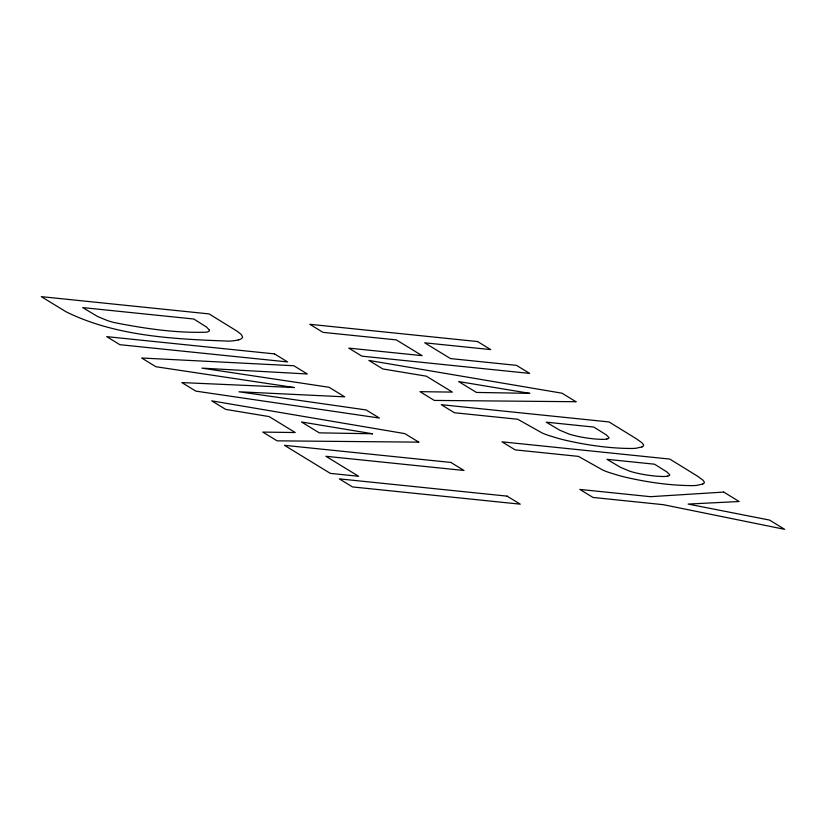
<?xml version="1.0" encoding="UTF-8"?>
<svg xmlns="http://www.w3.org/2000/svg" width="826" height="826" viewBox="0 0 826 826"><rect width="100%" height="100%" fill="white"/><g stroke="black" fill="none" stroke-linecap="round" stroke-linejoin="round"><path stroke-width="1.24" d="M238.311 339.909L236.69 340.281A73.834 12.318 9.9 0 1 229.225 341.138C174.379 339.125 116.094 336.481 66.07 311.794L41.3 296.648L209.061 313.901L237.506 331.453L241.337 334.551L242.534 336.946A60.835 10.149 9.9 0 1 238.322 339.92M209.484 330.245L209.184 331.009A31.625 5.276 9.9 0 1 206.211 332.197C175.463 333.167 144.54 328.511 114.401 322.605A30.768 5.132 9.9 0 1 107.824 320.715L97.695 316.554L82.724 307.602L193.842 319.022L206.624 327.106L209.484 330.245M641.957 446.938L636.247 448.208A45.729 7.63 9.9 0 1 632.53 448.477C610.135 448.497 587.782 445.297 565.965 440.361A45.626 7.61 9.9 0 1 557.127 438.079L548.753 435.488A48.362 8.064 9.9 0 1 542.341 433.082L517.716 419.247L454.434 412.742L441.27 404.688L609.03 421.941L636.598 438.916L642.039 442.839L643.578 444.894A46.091 7.682 9.9 0 1 641.957 446.938M702.689 484.077L696.979 485.347A45.729 7.63 9.9 0 1 693.262 485.616C670.867 485.626 648.513 482.425 626.697 477.5A45.626 7.61 9.9 0 1 617.858 475.208L609.485 472.627A48.362 8.064 9.9 0 1 603.073 470.221L578.448 456.375L515.166 449.871L502.012 441.827L669.772 459.07L697.33 476.055L702.771 479.978L704.31 482.023A46.091 7.682 9.9 0 1 702.689 484.077M606.811 439.009L605.85 439.174A21.775 3.634 9.9 0 1 601.163 439.36L595.546 439.029A31.987 5.338 9.9 0 1 592.407 438.73L587.802 438.152A23.686 3.954 9.9 0 1 569.186 434.125L559.739 430.191L546.213 422.169L593.811 427.073L606.305 434.889L609.03 437.646A25.069 4.182 9.9 0 1 606.811 439.009M667.542 476.148L666.582 476.313A21.775 3.634 9.9 0 1 661.905 476.499L656.278 476.168A31.987 5.338 9.9 0 1 653.139 475.859L648.544 475.28A23.686 3.954 9.9 0 1 629.918 471.264L620.471 467.32L606.945 459.308L654.553 464.202L667.047 472.028L669.762 474.785A25.069 4.182 9.9 0 1 667.553 476.148M723.741 492.079L650.465 496.684L579.862 489.426L592.975 497.448L663.35 504.686L784.7 529.352L769.543 520.081L688.141 504.066L739.167 501.516L723.741 492.079M575.959 401.715L434.29 400.424L419.98 391.669L452.39 392.102L426.34 376.171L382.851 368.964L368.892 360.435L562.041 393.207L575.959 401.715M418.782 442.137L277.123 440.847L262.802 432.091L295.223 432.525L269.162 416.593L225.684 409.386L211.724 400.858L404.864 433.629L418.782 442.137M529.703 393.341L476.437 392.433L458.647 381.56L529.703 393.341M372.536 433.764L319.259 432.855L301.48 421.972L372.536 433.764M294.273 387.539L181.844 382.583L195.803 391.121L379.392 418.049L366.145 409.944L238.962 391.782L344.71 396.841L329.058 387.27L201.905 368.138L307.313 373.982L293.85 365.742L141.649 358.009L155.918 366.734L294.273 387.539M477.562 341.551L309.802 324.298L322.966 332.351L396.315 339.889L422.107 355.655L348.748 348.118L361.912 356.161L529.673 373.414L516.508 365.36L450.48 358.577L424.698 342.811L490.727 349.594L477.562 341.551M274.459 353.889L106.699 336.636L119.863 344.69L287.624 361.933L274.459 353.889M450.841 462.436L284.454 445.328L330.338 473.381L358.608 476.292L325.888 456.282L464.005 470.479L450.841 462.436M507.081 496.127L339.321 478.873L352.485 486.927L520.246 504.17L507.081 496.127"/></g></svg>
